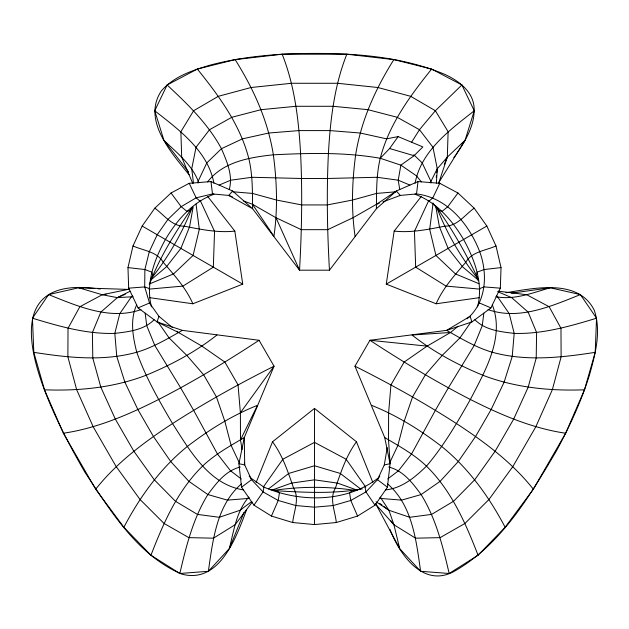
<?xml version="1.0" encoding="UTF-8"?>
<svg xmlns="http://www.w3.org/2000/svg" width="629" height="629" viewBox="0 0 629 629"><rect width="100%" height="100%" fill="white"/><g stroke="black" fill="none" stroke-linecap="round" stroke-linejoin="round"><path stroke-width="0.94" d="M172.432 327.497L158.917 316.316L149.505 303.005L144.709 286.926L144.867 269.526L149.277 251.742L157.203 234.735L167.967 219.364L181.168 206.658L196.154 197.821L212.484 193.936L228.712 195.422L252.606 208.734L232.644 191.004L210.99 181.577L189.203 183.306L171.049 192.993L154.82 208.168L142.154 226.047L133.002 245.955L127.978 267.6L128.662 288.161L138.058 307.896L157.053 321.93L182.386 330.359L259.077 340.281L274.032 366.188L244.28 437.564L238.91 463.715L241.567 487.184L253.967 505.181L271.429 516.063L292.682 522.526L314.5 524.562L336.318 522.526L357.571 516.063L375.033 505.181L387.433 487.184L390.09 463.715L384.72 437.564L354.968 366.188L369.923 340.281L446.614 330.359L471.947 321.93L490.942 307.896L500.338 288.161L501.022 267.6L495.998 245.955L486.846 226.047L474.18 208.168L457.951 192.993L439.797 183.306L418.01 181.577L396.356 191.004L376.394 208.734L329.454 270.187L299.546 270.187L252.606 208.734C252.41 191.829 252.779 174.831 248.738 158.272C240.011 124.448 218.931 95.836 197.357 69.064L167.117 84.962L154.742 110.759L163.917 140.275L188.551 171.906M314.5 524.562L314.5 408.418L272.538 441.778L256.137 482.474M243.329 200.863L252.457 204.26L273.922 236.339C277.861 209.323 276.949 181.812 273.348 154.813C267.954 120.626 253.463 88.728 235.144 59.613L197.357 69.064M376.394 208.734C376.59 191.829 376.221 174.831 380.262 158.272C388.989 124.448 410.069 95.836 431.643 69.064L461.883 84.962L474.258 110.759L465.083 140.275L438.79 182.544M438.547 183.605L447.313 157.132L448.123 131.72L435.37 110.728L410.666 96.308L377.872 87.502L337.364 83.272L291.636 83.272L251.128 87.502L218.334 96.308L193.63 110.728L180.885 131.72L181.687 157.132L192.726 183.369M375.741 503.829L399.667 548.598L420.636 571.297L449.169 573.483L478.056 555.242L505.134 527.244L533.329 489.213L565.644 433.232L584.49 389.799L595.199 352.342L596.551 318.211L580.394 294.592L550.241 287.783L511.503 293.169M436.384 183.133L437.257 168.769L432.956 147.233L419.472 129.7L397.174 117.277L367.894 109.666L332.985 106.285L296.015 106.285L261.106 109.666L231.834 117.277L209.528 129.7L196.044 147.233L191.743 168.769L193.457 183.015M477.513 306.889C483.654 283.726 474.714 259.706 463.589 239.476C452.117 220.229 436.581 202.066 414.959 194.235L416.516 193.936C447.376 197.545 469.132 224.372 479.723 251.742C487.939 274.158 486.382 302.525 467.08 318.801M436.227 177.315L436.455 175.42M436.801 172.566L437.257 168.769L447.313 157.132L465.083 140.275L462.079 144.127M418.01 181.577L416.516 193.936L400.288 195.422L382.935 201.878M483.843 313.179L482.239 325.728L474.18 345.502L448.359 387.826L435.362 410.344L411.625 453.863L398.519 470.736L387.676 478.984M433.09 203.073L429.686 229.326L435.921 255.453L455.427 273.906L478.952 283.71M479.581 297.635L436.133 303.776L386.261 284.119L394.171 231.095L421.218 196.547M151.487 306.889C145.346 283.726 154.286 259.706 165.411 239.476C176.883 220.229 192.419 202.066 214.041 194.235L212.484 193.936L210.99 181.577M129.488 289.45L78.759 287.783L48.606 294.592L32.449 318.211L33.801 352.342L44.51 389.799L63.356 433.232L95.671 489.213L123.866 527.244L150.944 555.242L179.831 573.483L208.364 571.297C212.791 540.791 216.486 505.111 241.575 483.803M229.255 189.573C233.186 175.53 226.88 161.433 221.447 148.703C208.05 123.803 187.536 104.084 167.117 84.962M244.374 462.991L244.705 464.91L251.529 479.707L263.048 491.909L278.207 500.472L295.803 505.543L314.5 507.178L333.197 505.543L350.793 500.472L365.952 491.909L377.471 479.707L384.295 464.91L387.22 447.612M193.15 207.004L189.588 226.754L180.893 248.408L166.481 266.767L150.433 280.353M292.682 522.526C293.767 511.385 299.915 498.75 293.617 488.143C288.035 472.08 282.806 455.726 272.538 441.778M249.155 476.051L251.002 478.213L263.976 487.129L263.048 491.909L253.967 505.181M415.093 183.267C420.998 150.889 450.049 129.849 474.258 110.759M197.883 182.85L198.245 180.995L206.839 162.856L221.447 148.703L242.424 138.852L268.756 133.026L298.924 130.596L330.076 130.596L360.244 133.026L386.576 138.852L398.102 136.619L422.853 146.911L414.079 155.717L400.885 165.152L398.22 180.193L399.745 189.573M208.364 571.297L229.333 548.598C233.815 530.876 236.378 511.424 248.746 497.107M179.831 573.483C186.192 546.239 193.009 518.618 207.877 494.559C216.305 483.151 225.748 470.586 240.254 467.033M478.252 280.77L476.302 275.298L477.222 272.145L484.133 269.526L501.022 267.6M430.197 182.835L437.257 168.769M431.643 69.064L393.856 59.613L346.823 54.212C334.266 85.851 330.319 119.856 328.409 153.594C326.475 192.443 327.284 231.37 329.454 270.187M158.917 316.316L157.053 321.93L178.439 332.474L201.917 346.131L224.883 362.092L238.045 384.893L240.388 412.758L240.475 439.93L242.102 449.538M379.845 476.051L377.471 479.707L387.433 487.184M246.623 509.592C236.386 536.954 219.773 584.247 181.789 574.128C137.562 555.321 110.594 510.929 85.041 472.465C57.986 425.526 -26.001 273.89 94.767 288.42M149.45 284.418C159.546 257.096 175.515 232.258 191.735 208.215M136.666 304.861C129.802 319.823 132.853 336.892 136.752 352.24C145.708 377.408 159.027 400.634 172.535 423.576C189.824 450.474 208.938 484.519 243.502 489.905M229.333 548.598L244.044 512.352M150.944 555.242C163.343 523.179 177.59 490.612 202.514 466.144C214.835 454.358 229.742 446.181 244.28 437.564L244.705 464.91L238.91 463.715M444.263 164.373L447.313 157.132M191.9 208.333C181.923 233.729 168.092 257.426 151.109 278.773L152.698 275.298L151.778 272.145L144.867 269.526L127.978 267.6M271.429 516.063L278.207 500.472L279.386 493.175L277.122 490.801L270.454 489.582M428.805 200.399L414.456 231.346L415.667 267.144L446.055 286.093L480.037 289.136M389.469 463.274L397.913 445.332L404.195 421.202L412.561 396.93L425.353 374.79L442.179 355.401L459.941 337.899L471.255 321.608M439.797 183.306L432.846 197.821L429.167 201.005M240.475 439.93L257.528 405.296C232.164 415.392 208.797 429.945 187.214 446.566C160.301 468.33 139.929 496.824 123.866 527.244M436.133 303.776C443.075 287.917 454.633 275.203 465.751 262.34C471.781 251.584 485.8 250.586 495.998 245.955M393.856 59.613C375.537 88.728 361.046 120.626 355.652 154.813C352.051 181.812 351.139 209.323 355.078 236.339M314.5 408.418L356.462 441.778C346.194 455.726 340.965 472.08 335.383 488.143C329.085 498.75 335.233 511.385 336.318 522.526M411.696 142.091L419.472 129.7L435.37 110.728L461.883 84.962M455.97 154.624C465.719 140.495 475.516 124.228 474.014 106.372C472.269 90.631 458.109 80.52 444.805 74.371C396.011 53.976 341.72 52.372 289.56 53.811C262.867 55.171 236.134 58.222 210.251 65.094C192.608 70.299 173.69 76.471 161.354 90.922C141.824 120.186 171.442 152.745 189.054 174.744M263.268 487.121L282.893 459.217L314.5 442.376L346.107 459.217L365.732 487.121M207.664 181.891C222.823 161.802 249.831 157.297 273.348 154.813C308.965 153.028 344.991 152.108 380.262 158.272L389.61 148.523L398.102 136.619M240.388 412.758L274.032 366.188C239.327 383.721 205.211 402.474 172.535 423.576C144.269 442.101 116.797 462.519 95.671 489.213M457.951 192.993L447.832 206.658L442.108 211.328L438.924 210.558L432.65 203.183M453.808 157.588L455.42 155.434M252.253 502.099L235.049 524.775L213.451 538.18L188.889 537.638L164.051 523.454L140.023 499.457L116.113 466.49L93.249 426.894L76.652 389.697L67.885 356.887L68.018 328.291L79.828 306.748L102.244 294.742L129.55 289.088M192.584 207.601L190.076 210.558L186.892 211.328L181.168 206.658L171.049 192.993M478.457 304.208L479.495 303.005L490.942 307.896M232.644 191.004L228.712 195.422L232.36 196.783M130.219 291.203L117.34 297.635L100.844 312.126L92.4 332.568L92.793 358.09L100.844 387.252L115.366 419.173L133.851 451.197L154.239 479.738L175.467 501.282L197.372 514.38L219.301 517.297L240.097 510.253L251.584 501.643M132.609 295.905L131.186 297.147L119.769 313.659L114.816 333.386L116.774 356.486L124.896 382.196L137.869 409.534L153.452 436.518L170.64 461.434L188.849 481.319L207.877 494.559L227.431 500.141L247.441 498.506L249.226 497.901M474.18 208.168C465.075 214.678 457.197 226.322 444.86 226.165C428.168 229.365 411.382 233.021 394.171 231.095M384.295 464.91L390.09 463.715L388.525 439.93L388.612 412.758L390.955 384.893L404.117 362.092L427.083 346.131L450.561 332.474L458.069 326.254M154.121 319.713C143.923 330.139 128.56 331.735 114.816 333.386C86.558 334.235 59.22 326.325 32.449 318.211M268.504 488.89L288.758 473.425L314.5 465.759L340.242 473.425L360.496 488.89M241.567 487.184L251.529 479.707L251.002 478.213M216.95 335.013C195.525 351.933 171.237 364.899 146.054 375.277C113.755 387.7 78.884 391.104 44.51 389.799M263.976 487.129C299.852 502.587 346.068 502.744 377.998 478.213M252.457 204.26L276.029 217.76L301.33 229.671L327.67 229.671L352.971 217.76L376.543 204.26L396.356 191.004L400.288 195.422M259.077 340.281C226.542 361.573 193.237 381.732 158.626 399.486C128.45 414.7 97.031 428.286 63.356 433.232M182.386 330.359C167.652 338.638 153.114 347.46 136.752 352.24C103.101 361.589 67.775 357.642 33.801 352.342M386.261 284.119L486.846 226.047M83.594 288.459L78.759 287.783L102.244 294.742L117.34 297.635L125.257 294.246M138.058 307.896L149.505 303.005L150.543 304.208M219.112 185.083L230.78 180.193L251.938 177.284L301.495 178.487L327.505 178.487L377.062 177.284L398.22 180.193L409.888 185.083M149.144 284.088L173.573 273.906L193.079 255.445L199.314 229.326L196.036 204.048M149.419 297.635L192.867 303.776L242.739 284.119L234.829 231.095L207.782 196.547M580.394 294.592C551.759 306.008 519.011 320.648 488.018 309.578M376.543 204.26L379.279 203.238M272.506 489.912L291.392 483.127L314.5 479.833L337.608 483.127L357.39 490.235M140.982 309.578C109.989 320.648 77.241 306.008 48.606 294.592M479.699 288.522L484.291 286.926L500.338 288.161M550.241 287.783C532.661 292.768 514.538 300.269 495.943 296.715M596.551 318.211C569.78 326.325 542.442 334.235 514.184 333.386C500.44 331.735 485.077 330.139 474.879 319.713M133.057 296.715L117.34 297.635M505.975 292.705C534.296 288.255 578.232 278.152 594.263 310.239C601.536 331.577 595.207 354.536 589.342 375.427C581.102 401.64 569.544 426.69 556.461 450.812C529.728 496.163 500.786 545.225 453.556 571.714C422.735 587.895 399.486 554.196 389.956 529.351M362.351 488.882C334.306 493.954 305.442 492.507 277.122 490.801L275.219 490.62M385.498 489.905C401.884 488.363 415.148 477.191 426.486 466.144C443.807 445.804 457.259 422.649 470.374 399.486C485.03 371.063 504.953 337.482 492.334 304.861M595.199 352.342C561.225 357.642 525.899 361.589 492.248 352.24C475.886 347.46 461.348 338.638 446.614 330.359L470.083 316.316L471.947 321.93M102.244 294.742L106.136 294.254M235.144 59.613L282.177 54.212L346.823 54.212M274.283 490.337C300.945 486.351 328.055 486.351 354.717 490.337M354.732 490.534L351.878 490.801L349.614 493.175L350.793 500.472L357.571 516.063M148.963 289.136L182.945 286.093L213.333 267.144L214.544 231.346L200.195 200.399M396.294 191.766L376.527 193.425L352.492 200.046L327.284 204.936L301.716 204.936L276.516 200.046L252.473 193.425L232.706 191.766M128.662 288.161L144.709 286.926L149.301 288.522M450.561 332.474L412.05 335.013C433.475 351.933 457.763 364.899 482.946 375.277C515.245 387.7 550.116 391.104 584.49 389.799M234.829 231.095C217.618 233.021 200.832 229.365 184.14 226.165C171.803 226.322 163.925 214.678 154.82 208.168M427.083 346.131L369.923 340.281C402.458 361.573 435.763 381.732 470.374 399.486C500.55 414.7 531.969 428.286 565.644 433.232M97.605 288.68L100.27 288.994M498.522 291.188L526.756 294.742L549.172 306.748L560.982 328.291L561.115 356.887L552.348 389.697L535.751 426.894L512.894 466.49L488.977 499.457L464.949 523.454L440.111 537.638L415.549 538.18L393.951 524.775L375.403 503.955M389.61 148.523L414.079 155.717M380.262 158.272L400.885 165.152L416.516 175.868L421.336 181.891M376.095 501.785L388.903 510.253L409.699 517.297L431.628 514.38L453.533 501.282L474.761 479.738L495.149 451.197L513.634 419.173L528.163 387.252L536.207 358.09L536.6 332.568L528.156 312.126L511.66 297.635L497.578 291.612M379.774 497.901L381.559 498.506L401.569 500.141L421.123 494.559L440.151 481.319L458.36 461.434L475.548 436.518L491.131 409.534L504.104 382.196L512.226 356.486L514.184 333.386L509.231 313.659L497.814 297.147L496.391 295.905M133.002 245.955C143.2 250.586 157.219 251.584 163.249 262.34C174.367 275.203 185.925 287.917 192.867 303.776M388.746 467.033C403.252 470.586 412.695 483.151 421.123 494.559C435.991 518.618 442.808 546.239 449.169 573.483M371.472 405.296C396.836 415.392 420.203 429.945 441.786 446.566C468.699 468.33 489.071 496.824 505.134 527.244M354.968 366.188C389.673 383.721 423.789 402.474 456.465 423.576C484.731 442.101 512.203 462.519 533.329 489.213M142.154 226.047L242.739 284.119M384.72 437.564C399.258 446.181 414.165 454.358 426.486 466.144C451.418 490.612 465.657 523.179 478.056 555.242M379.712 503.365L382.007 505.087M383.541 506.235L388.903 510.253L393.951 524.775L399.667 548.598L398.196 544.973M241.324 478.984L230.481 470.736L217.375 453.863L193.638 410.344L180.641 387.826L154.82 345.502L146.761 325.728L145.157 313.179M154.742 110.759C178.951 129.849 208.002 150.889 213.907 183.267M176.938 331.231L178.439 332.474M477.836 279.732L462.519 266.775L448.107 248.408L439.412 226.754L435.85 207.004M199.833 201.005L196.154 197.821L189.203 183.306M387.425 483.803C412.514 505.111 416.209 540.791 420.636 571.297M163.917 140.275C177.024 153.012 192.584 164.955 198.803 182.835M413.819 154.765L422.161 162.856L430.755 180.995L431.117 182.85M380.254 497.107L388.903 510.253M390.979 520.867L393.951 524.775M437.265 208.215C452.157 229.404 465.169 251.914 476.302 275.298M157.745 321.608L169.059 337.899L186.821 355.401L203.647 374.79L216.439 396.93L224.805 421.202L231.087 445.332L239.531 463.274M375.033 505.181L365.952 491.909L365.024 487.129M476.703 276.162L477.891 278.773C460.908 257.426 447.077 233.729 437.1 208.333M276.029 217.76L299.546 270.187C301.716 231.37 302.525 192.443 300.591 153.594C298.681 119.856 294.734 85.851 282.177 54.212M356.462 441.778L372.863 482.474"/></g></svg>
